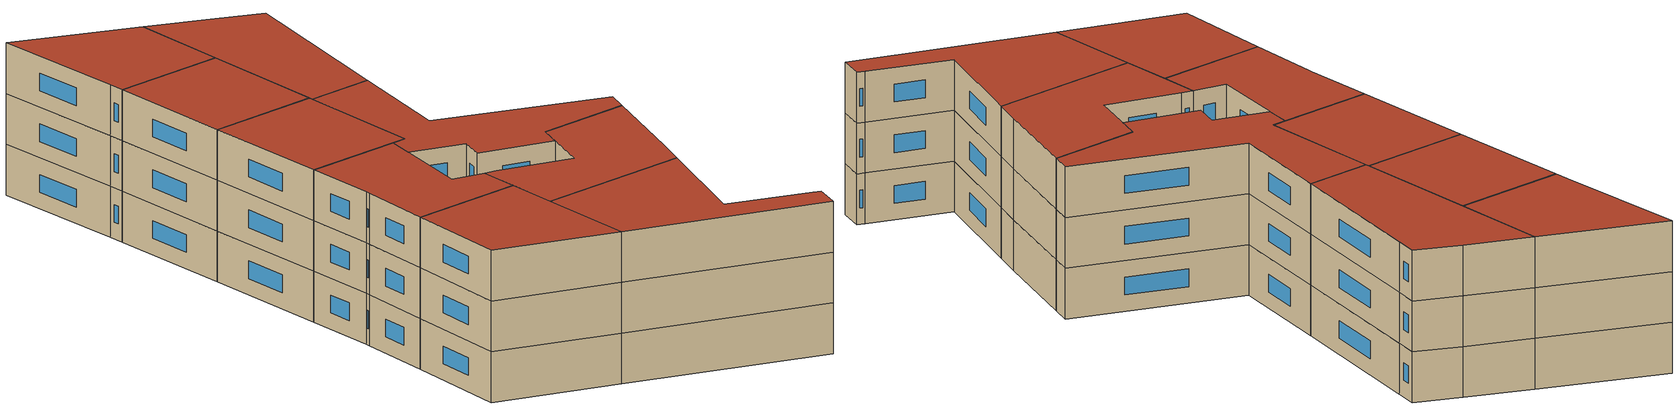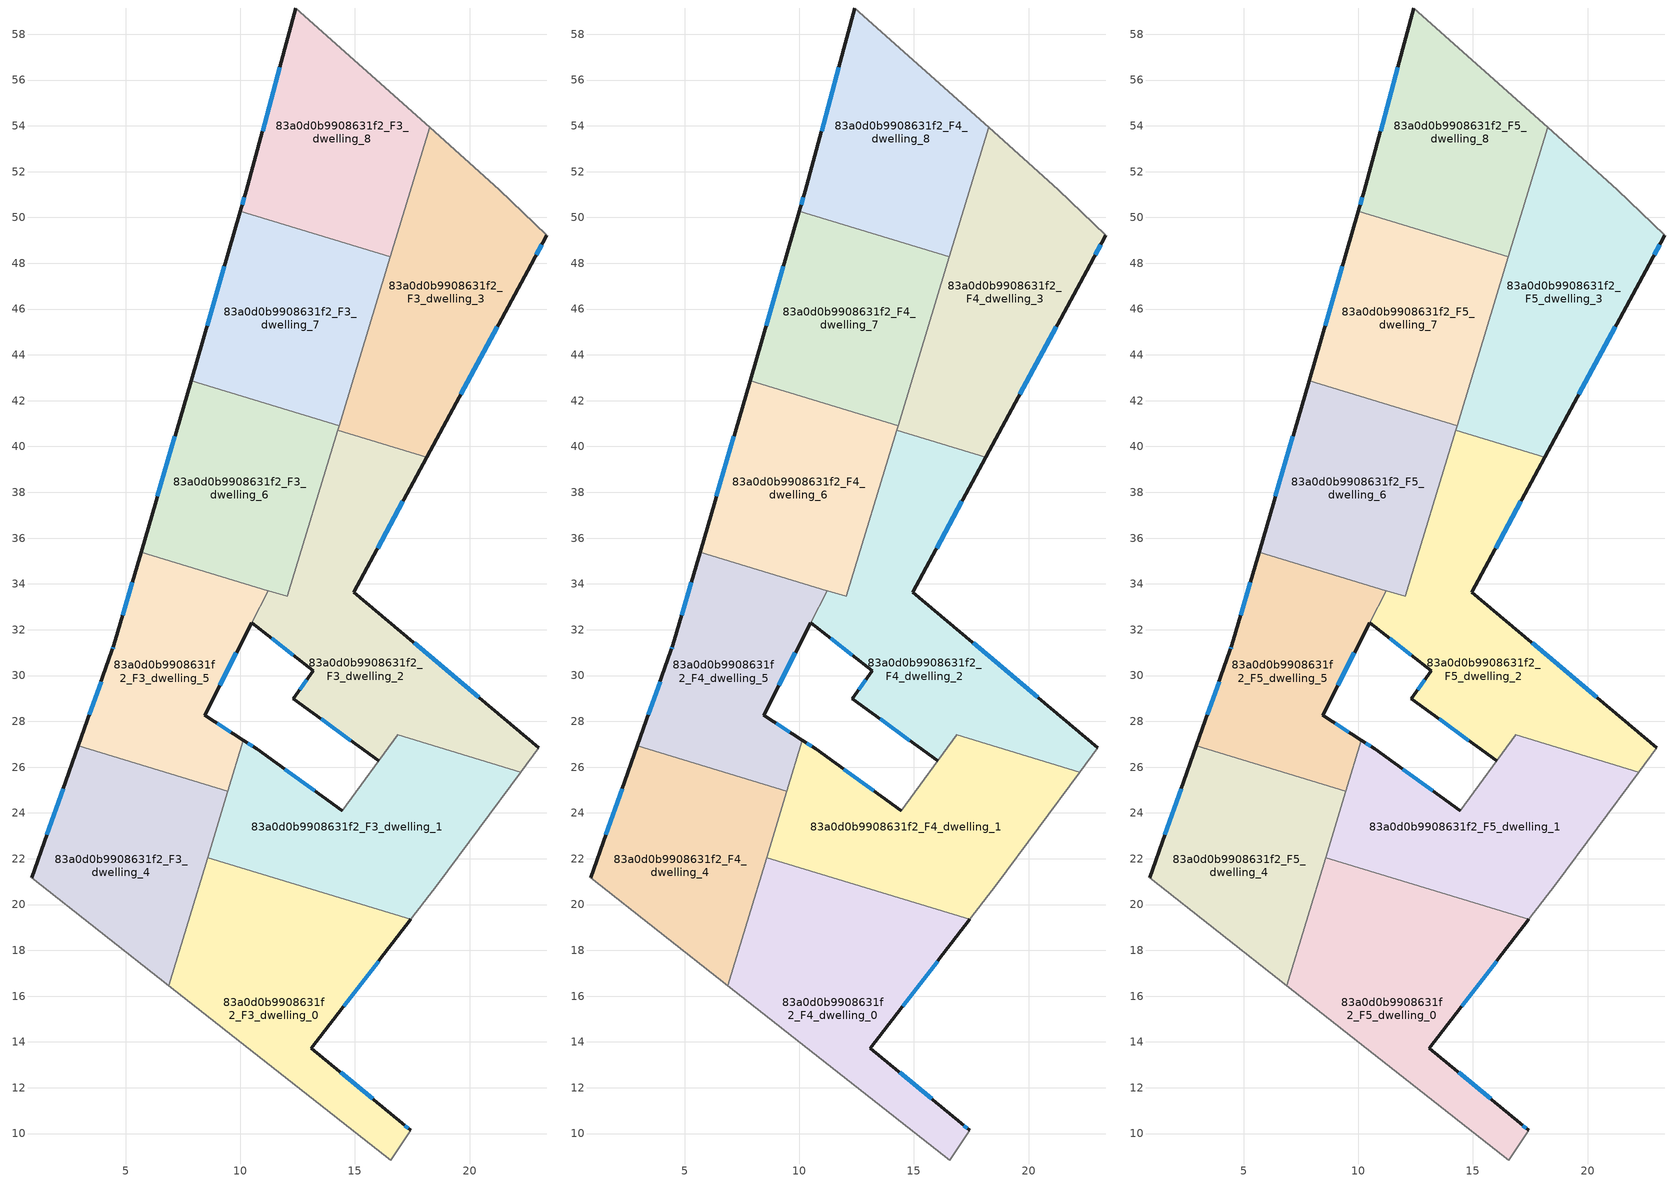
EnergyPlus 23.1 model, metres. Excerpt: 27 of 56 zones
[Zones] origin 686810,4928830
83a0d0b9908631f2_F3_dwelling_0
 floor to 83a0d0b9908631f2_F2_dwelling_0 (EU_floor_Construction): 17.44,19.36 13.1,13.74 17.06,10.46 17.44,10.14 16.55,8.85 6.88,16.46 8.57,22.05 z9
 wall outside (EU_wall_Construction): 17.44,10.14 17.06,10.46 13.1,13.74 17.44,19.36 z9:12
 wall adiabatic (EU_wall_Construction): 6.88,16.46 16.55,8.85 17.44,10.14 z9:12
 wall to 83a0d0b9908631f2_F3_dwelling_1 (EU_wall_Construction): 17.44,19.36 8.57,22.05 z9:12
 wall to 83a0d0b9908631f2_F3_dwelling_4 (EU_wall_Construction): 8.57,22.05 6.88,16.46 z9:12
 window (EU_Window_Construction): 14.51,15.56 16.03,17.53 / 15.77,11.52 14.39,12.67 / 17.32,10.24 17.18,10.35 z9.98:11.02
83a0d0b9908631f2_F3_dwelling_1
 floor to 83a0d0b9908631f2_F2_dwelling_1 (EU_floor_Construction): 22.24,25.78 18.62,20.88 17.44,19.36 8.57,22.05 10.13,27.17 10.72,26.8 14.45,24.09 16.87,27.41 z9
 wall outside (EU_wall_Construction): 14.45,24.09 10.72,26.8 10.13,27.17 z9:12
 wall adiabatic (EU_wall_Construction): 16.86,27.41 14.45,24.09 / 17.44,19.36 18.62,20.88 22.24,25.78 16.87,27.41 z9:12
 wall to 83a0d0b9908631f2_F3_dwelling_5 (EU_wall_Construction): 10.13,27.17 9.45,24.94 z9:12
 wall to 83a0d0b9908631f2_F3_dwelling_4 (EU_wall_Construction): 9.45,24.94 8.58,22.05 z9:12
 window (EU_Window_Construction): 13.24,24.97 11.93,25.91 / 10.53,26.92 10.32,27.05 z9.98:11.02
83a0d0b9908631f2_F3_dwelling_2
 floor to 83a0d0b9908631f2_F2_dwelling_2 (EU_floor_Construction): 18.13,39.53 14.95,33.65 23.03,26.85 22.24,25.78 16.86,27.41 16.04,26.28 12.3,28.99 13.18,30.21 10.49,32.3 11.2,33.71 12.04,33.46 14.24,40.71 z9
 wall outside (EU_wall_Construction): 23.03,26.85 14.95,33.65 18.13,39.53 / 10.49,32.3 13.18,30.21 12.3,28.99 16.04,26.28 z9:12
 wall to 83a0d0b9908631f2_F3_dwelling_3 (EU_wall_Construction): 18.13,39.53 14.24,40.71 z9:12
 wall adiabatic (EU_wall_Construction): 16.04,26.28 16.86,27.41 22.24,25.78 23.03,26.85 z9:12
 wall to 83a0d0b9908631f2_F3_dwelling_6 (EU_wall_Construction): 14.24,40.71 12.04,33.46 11.2,33.71 z9:12
 wall to 83a0d0b9908631f2_F3_dwelling_5 (EU_wall_Construction): 11.2,33.71 10.49,32.3 z9:12
 window (EU_Window_Construction): 15.98,35.56 17.1,37.62 / 20.4,29.06 17.58,31.43 / 13.52,28.1 14.82,27.16 / 12.89,29.81 12.59,29.38 / 11.37,31.62 12.31,30.89 z9.98:11.02
83a0d0b9908631f2_F3_dwelling_3
 floor to 83a0d0b9908631f2_F2_dwelling_3 (EU_floor_Construction): 21.3,51.21 23.37,49.22 22.69,47.97 18.13,39.53 14.24,40.71 18.25,53.93 z9
 wall outside (EU_wall_Construction): 18.13,39.53 22.69,47.97 23.37,49.22 z9:12
 wall adiabatic (EU_wall_Construction): 23.37,49.22 21.3,51.21 18.25,53.93 z9:12
 wall to 83a0d0b9908631f2_F3_dwelling_7 (EU_wall_Construction): 16.54,48.28 14.3,40.92 z9:12
 wall to 83a0d0b9908631f2_F3_dwelling_8 (EU_wall_Construction): 18.25,53.93 16.54,48.28 z9:12
 wall to 83a0d0b9908631f2_F3_dwelling_6 (EU_wall_Construction): 14.3,40.91 14.24,40.71 z9:12
 window (EU_Window_Construction): 22.91,48.37 23.15,48.81 / 19.61,42.27 21.21,45.22 z9.98:11.02
83a0d0b9908631f2_F3_dwelling_4
 floor to 83a0d0b9908631f2_F2_dwelling_4 (EU_floor_Construction): 9.45,24.94 6.88,16.46 0.89,21.17 2.92,26.93 z9
 wall outside (EU_wall_Construction): 2.92,26.93 0.89,21.17 z9:12
 wall adiabatic (EU_wall_Construction): 0.89,21.17 6.88,16.46 z9:12
 wall to 83a0d0b9908631f2_F3_dwelling_5 (EU_wall_Construction): 9.45,24.94 2.92,26.93 z9:12
 window (EU_Window_Construction): 2.26,25.05 1.55,23.04 z9.98:11.02
83a0d0b9908631f2_F3_dwelling_5
 floor to 83a0d0b9908631f2_F2_dwelling_5 (EU_floor_Construction): 11.2,33.71 10.49,32.3 8.44,28.26 10.13,27.17 9.45,24.94 2.92,26.93 4.39,31.09 4.47,31.32 5.66,35.39 z9
 wall outside (EU_wall_Construction): 10.13,27.17 8.44,28.26 10.49,32.3 / 5.66,35.39 4.47,31.32 4.39,31.09 2.92,26.93 z9:12
 wall to 83a0d0b9908631f2_F3_dwelling_6 (EU_wall_Construction): 11.2,33.71 5.66,35.39 z9:12
 window (EU_Window_Construction): 9.11,29.57 9.82,30.99 / 9.58,27.53 8.99,27.91 / 3.91,29.73 3.4,28.28 / 4.44,31.24 4.42,31.16 / 5.27,34.07 4.86,32.64 z9.98:11.02
83a0d0b9908631f2_F3_dwelling_6
 floor to 83a0d0b9908631f2_F2_dwelling_6 (EU_floor_Construction): 14.3,40.92 12.04,33.46 5.66,35.39 7.84,42.88 z9
 wall outside (EU_wall_Construction): 7.84,42.88 5.66,35.39 z9:12
 wall to 83a0d0b9908631f2_F3_dwelling_7 (EU_wall_Construction): 14.3,40.92 7.84,42.88 z9:12
 window (EU_Window_Construction): 7.13,40.44 6.37,37.83 z9.98:11.02
83a0d0b9908631f2_F3_dwelling_7
 floor to 83a0d0b9908631f2_F2_dwelling_7 (EU_floor_Construction): 16.54,48.28 14.3,40.92 7.84,42.88 10,50.27 z9
 wall outside (EU_wall_Construction): 10,50.27 7.84,42.88 z9:12
 wall to 83a0d0b9908631f2_F3_dwelling_8 (EU_wall_Construction): 16.54,48.28 10,50.27 z9:12
 window (EU_Window_Construction): 9.3,47.86 8.54,45.28 z9.98:11.02
83a0d0b9908631f2_F3_dwelling_8
 floor to 83a0d0b9908631f2_F2_dwelling_8 (EU_floor_Construction): 18.25,53.93 16.54,48.28 10,50.27 10.26,51.17 12.42,59.14 z9
 wall outside (EU_wall_Construction): 12.42,59.14 10.26,51.17 10,50.27 z9:12
 wall adiabatic (EU_wall_Construction): 18.25,53.93 12.42,59.14 z9:12
 window (EU_Window_Construction): 10.17,50.87 10.08,50.56 / 11.72,56.55 10.96,53.76 z9.98:11.02
83a0d0b9908631f2_F4_dwelling_0
 floor to 83a0d0b9908631f2_F3_dwelling_0 (EU_floor_Construction): 17.44,19.36 13.1,13.74 17.06,10.46 17.44,10.14 16.55,8.85 6.88,16.46 8.57,22.05 z12
 wall outside (EU_wall_Construction): 17.44,10.14 17.06,10.46 13.1,13.74 17.44,19.36 z12:15
 wall adiabatic (EU_wall_Construction): 6.88,16.46 16.55,8.85 17.44,10.14 z12:15
 wall to 83a0d0b9908631f2_F4_dwelling_1 (EU_wall_Construction): 17.44,19.36 8.57,22.05 z12:15
 wall to 83a0d0b9908631f2_F4_dwelling_4 (EU_wall_Construction): 8.57,22.05 6.88,16.46 z12:15
 window (EU_Window_Construction): 14.51,15.56 16.03,17.53 / 15.77,11.52 14.39,12.67 / 17.32,10.24 17.18,10.35 z12.98:14.02
83a0d0b9908631f2_F4_dwelling_1
 floor to 83a0d0b9908631f2_F3_dwelling_1 (EU_floor_Construction): 22.24,25.78 18.62,20.88 17.44,19.36 8.57,22.05 10.13,27.17 10.72,26.8 14.45,24.09 16.87,27.41 z12
 wall outside (EU_wall_Construction): 14.45,24.09 10.72,26.8 10.13,27.17 z12:15
 wall adiabatic (EU_wall_Construction): 16.86,27.41 14.45,24.09 / 17.44,19.36 18.62,20.88 22.24,25.78 16.87,27.41 z12:15
 wall to 83a0d0b9908631f2_F4_dwelling_5 (EU_wall_Construction): 10.13,27.17 9.45,24.94 z12:15
 wall to 83a0d0b9908631f2_F4_dwelling_4 (EU_wall_Construction): 9.45,24.94 8.58,22.05 z12:15
 window (EU_Window_Construction): 13.24,24.97 11.93,25.91 / 10.53,26.92 10.32,27.05 z12.98:14.02
83a0d0b9908631f2_F4_dwelling_2
 floor to 83a0d0b9908631f2_F3_dwelling_2 (EU_floor_Construction): 18.13,39.53 14.95,33.65 23.03,26.85 22.24,25.78 16.86,27.41 16.04,26.28 12.3,28.99 13.18,30.21 10.49,32.3 11.2,33.71 12.04,33.46 14.24,40.71 z12
 wall outside (EU_wall_Construction): 23.03,26.85 14.95,33.65 18.13,39.53 / 10.49,32.3 13.18,30.21 12.3,28.99 16.04,26.28 z12:15
 wall to 83a0d0b9908631f2_F4_dwelling_3 (EU_wall_Construction): 18.13,39.53 14.24,40.71 z12:15
 wall adiabatic (EU_wall_Construction): 16.04,26.28 16.86,27.41 22.24,25.78 23.03,26.85 z12:15
 wall to 83a0d0b9908631f2_F4_dwelling_6 (EU_wall_Construction): 14.24,40.71 12.04,33.46 11.2,33.71 z12:15
 wall to 83a0d0b9908631f2_F4_dwelling_5 (EU_wall_Construction): 11.2,33.71 10.49,32.3 z12:15
 window (EU_Window_Construction): 15.98,35.56 17.1,37.62 / 20.4,29.06 17.58,31.43 / 13.52,28.1 14.82,27.16 / 12.89,29.81 12.59,29.38 / 11.37,31.62 12.31,30.89 z12.98:14.02
83a0d0b9908631f2_F4_dwelling_3
 floor to 83a0d0b9908631f2_F3_dwelling_3 (EU_floor_Construction): 21.3,51.21 23.37,49.22 22.69,47.97 18.13,39.53 14.24,40.71 18.25,53.93 z12
 wall outside (EU_wall_Construction): 18.13,39.53 22.69,47.97 23.37,49.22 z12:15
 wall adiabatic (EU_wall_Construction): 23.37,49.22 21.3,51.21 18.25,53.93 z12:15
 wall to 83a0d0b9908631f2_F4_dwelling_7 (EU_wall_Construction): 16.54,48.28 14.3,40.92 z12:15
 wall to 83a0d0b9908631f2_F4_dwelling_8 (EU_wall_Construction): 18.25,53.93 16.54,48.28 z12:15
 wall to 83a0d0b9908631f2_F4_dwelling_6 (EU_wall_Construction): 14.3,40.91 14.24,40.71 z12:15
 window (EU_Window_Construction): 22.91,48.37 23.15,48.81 / 19.61,42.27 21.21,45.22 z12.98:14.02
83a0d0b9908631f2_F4_dwelling_4
 floor to 83a0d0b9908631f2_F3_dwelling_4 (EU_floor_Construction): 9.45,24.94 6.88,16.46 0.89,21.17 2.92,26.93 z12
 wall outside (EU_wall_Construction): 2.92,26.93 0.89,21.17 z12:15
 wall adiabatic (EU_wall_Construction): 0.89,21.17 6.88,16.46 z12:15
 wall to 83a0d0b9908631f2_F4_dwelling_5 (EU_wall_Construction): 9.45,24.94 2.92,26.93 z12:15
 window (EU_Window_Construction): 2.26,25.05 1.55,23.04 z12.98:14.02
83a0d0b9908631f2_F4_dwelling_5
 floor to 83a0d0b9908631f2_F3_dwelling_5 (EU_floor_Construction): 11.2,33.71 10.49,32.3 8.44,28.26 10.13,27.17 9.45,24.94 2.92,26.93 4.39,31.09 4.47,31.32 5.66,35.39 z12
 wall outside (EU_wall_Construction): 10.13,27.17 8.44,28.26 10.49,32.3 / 5.66,35.39 4.47,31.32 4.39,31.09 2.92,26.93 z12:15
 wall to 83a0d0b9908631f2_F4_dwelling_6 (EU_wall_Construction): 11.2,33.71 5.66,35.39 z12:15
 window (EU_Window_Construction): 9.11,29.57 9.82,30.99 / 9.58,27.53 8.99,27.91 / 3.91,29.73 3.4,28.28 / 4.44,31.24 4.42,31.16 / 5.27,34.07 4.86,32.64 z12.98:14.02
83a0d0b9908631f2_F4_dwelling_6
 floor to 83a0d0b9908631f2_F3_dwelling_6 (EU_floor_Construction): 14.3,40.92 12.04,33.46 5.66,35.39 7.84,42.88 z12
 wall outside (EU_wall_Construction): 7.84,42.88 5.66,35.39 z12:15
 wall to 83a0d0b9908631f2_F4_dwelling_7 (EU_wall_Construction): 14.3,40.92 7.84,42.88 z12:15
 window (EU_Window_Construction): 7.13,40.44 6.37,37.83 z12.98:14.02
83a0d0b9908631f2_F4_dwelling_7
 floor to 83a0d0b9908631f2_F3_dwelling_7 (EU_floor_Construction): 16.54,48.28 14.3,40.92 7.84,42.88 10,50.27 z12
 wall outside (EU_wall_Construction): 10,50.27 7.84,42.88 z12:15
 wall to 83a0d0b9908631f2_F4_dwelling_8 (EU_wall_Construction): 16.54,48.28 10,50.27 z12:15
 window (EU_Window_Construction): 9.3,47.86 8.54,45.28 z12.98:14.02
83a0d0b9908631f2_F4_dwelling_8
 floor to 83a0d0b9908631f2_F3_dwelling_8 (EU_floor_Construction): 18.25,53.93 16.54,48.28 10,50.27 10.26,51.17 12.42,59.14 z12
 wall outside (EU_wall_Construction): 12.42,59.14 10.26,51.17 10,50.27 z12:15
 wall adiabatic (EU_wall_Construction): 18.25,53.93 12.42,59.14 z12:15
 window (EU_Window_Construction): 10.17,50.87 10.08,50.56 / 11.72,56.55 10.96,53.76 z12.98:14.02
83a0d0b9908631f2_F5_dwelling_0
 floor to 83a0d0b9908631f2_F4_dwelling_0 (EU_floor_Construction): 17.44,19.36 13.1,13.74 17.06,10.46 17.44,10.14 16.55,8.85 6.88,16.46 8.57,22.05 z15
 wall outside (EU_wall_Construction): 17.44,10.14 17.06,10.46 13.1,13.74 17.44,19.36 z15:18
 wall adiabatic (EU_wall_Construction): 6.88,16.46 16.55,8.85 17.44,10.14 z15:18
 wall to 83a0d0b9908631f2_F5_dwelling_1 (EU_wall_Construction): 17.44,19.36 8.57,22.05 z15:18
 wall to 83a0d0b9908631f2_F5_dwelling_4 (EU_wall_Construction): 8.57,22.05 6.88,16.46 z15:18
 window (EU_Window_Construction): 14.51,15.56 16.03,17.53 / 15.77,11.52 14.39,12.67 / 17.32,10.24 17.18,10.35 z15.98:17.02
 roof outside (EU_roof_Construction): 16.55,8.85 17.44,10.14 17.06,10.46 13.1,13.74 17.44,19.36 8.57,22.05 6.88,16.46 z18
83a0d0b9908631f2_F5_dwelling_1
 floor to 83a0d0b9908631f2_F4_dwelling_1 (EU_floor_Construction): 22.24,25.78 18.62,20.88 17.44,19.36 8.57,22.05 10.13,27.17 10.72,26.8 14.45,24.09 16.87,27.41 z15
 wall outside (EU_wall_Construction): 14.45,24.09 10.72,26.8 10.13,27.17 z15:18
 wall adiabatic (EU_wall_Construction): 16.86,27.41 14.45,24.09 / 17.44,19.36 18.62,20.88 22.24,25.78 16.87,27.41 z15:18
 wall to 83a0d0b9908631f2_F5_dwelling_5 (EU_wall_Construction): 10.13,27.17 9.45,24.94 z15:18
 wall to 83a0d0b9908631f2_F5_dwelling_4 (EU_wall_Construction): 9.45,24.94 8.58,22.05 z15:18
 window (EU_Window_Construction): 13.24,24.97 11.93,25.91 / 10.53,26.92 10.32,27.05 z15.98:17.02
 roof outside (EU_roof_Construction): 18.62,20.88 22.24,25.78 16.87,27.41 14.45,24.09 10.72,26.8 10.13,27.17 8.57,22.05 17.44,19.36 z18
83a0d0b9908631f2_F5_dwelling_2
 floor to 83a0d0b9908631f2_F4_dwelling_2 (EU_floor_Construction): 18.13,39.53 14.95,33.65 23.03,26.85 22.24,25.78 16.86,27.41 16.04,26.28 12.3,28.99 13.18,30.21 10.49,32.3 11.2,33.71 12.04,33.46 14.24,40.71 z15
 wall outside (EU_wall_Construction): 23.03,26.85 14.95,33.65 18.13,39.53 / 10.49,32.3 13.18,30.21 12.3,28.99 16.04,26.28 z15:18
 wall to 83a0d0b9908631f2_F5_dwelling_3 (EU_wall_Construction): 18.13,39.53 14.24,40.71 z15:18
 wall adiabatic (EU_wall_Construction): 16.04,26.28 16.86,27.41 22.24,25.78 23.03,26.85 z15:18
 wall to 83a0d0b9908631f2_F5_dwelling_6 (EU_wall_Construction): 14.24,40.71 12.04,33.46 11.2,33.71 z15:18
 wall to 83a0d0b9908631f2_F5_dwelling_5 (EU_wall_Construction): 11.2,33.71 10.49,32.3 z15:18
 window (EU_Window_Construction): 15.98,35.56 17.1,37.62 / 20.4,29.06 17.58,31.43 / 13.52,28.1 14.82,27.16 / 12.89,29.81 12.59,29.38 / 11.37,31.62 12.31,30.89 z15.98:17.02
 roof outside (EU_roof_Construction): 22.24,25.78 23.03,26.85 14.95,33.65 18.13,39.53 14.24,40.71 12.04,33.46 11.2,33.71 10.49,32.3 13.18,30.21 12.3,28.99 16.04,26.28 16.86,27.41 z18
83a0d0b9908631f2_F5_dwelling_3
 floor to 83a0d0b9908631f2_F4_dwelling_3 (EU_floor_Construction): 21.3,51.21 23.37,49.22 22.69,47.97 18.13,39.53 14.24,40.71 18.25,53.93 z15
 wall outside (EU_wall_Construction): 18.13,39.53 22.69,47.97 23.37,49.22 z15:18
 wall adiabatic (EU_wall_Construction): 23.37,49.22 21.3,51.21 18.25,53.93 z15:18
 wall to 83a0d0b9908631f2_F5_dwelling_7 (EU_wall_Construction): 16.54,48.28 14.3,40.92 z15:18
 wall to 83a0d0b9908631f2_F5_dwelling_8 (EU_wall_Construction): 18.25,53.93 16.54,48.28 z15:18
 wall to 83a0d0b9908631f2_F5_dwelling_6 (EU_wall_Construction): 14.3,40.91 14.24,40.71 z15:18
 window (EU_Window_Construction): 22.91,48.37 23.15,48.81 / 19.61,42.27 21.21,45.22 z15.98:17.02
 roof outside (EU_roof_Construction): 18.13,39.53 22.69,47.97 23.37,49.22 21.3,51.21 18.25,53.93 14.24,40.71 z18
83a0d0b9908631f2_F5_dwelling_4
 floor to 83a0d0b9908631f2_F4_dwelling_4 (EU_floor_Construction): 9.45,24.94 6.88,16.46 0.89,21.17 2.92,26.93 z15
 wall outside (EU_wall_Construction): 2.92,26.93 0.89,21.17 z15:18
 wall adiabatic (EU_wall_Construction): 0.89,21.17 6.88,16.46 z15:18
 wall to 83a0d0b9908631f2_F5_dwelling_5 (EU_wall_Construction): 9.45,24.94 2.92,26.93 z15:18
 window (EU_Window_Construction): 2.26,25.05 1.55,23.04 z15.98:17.02
 roof outside (EU_roof_Construction): 6.88,16.46 9.45,24.94 2.92,26.93 0.89,21.17 z18
83a0d0b9908631f2_F5_dwelling_5
 floor to 83a0d0b9908631f2_F4_dwelling_5 (EU_floor_Construction): 11.2,33.71 10.49,32.3 8.44,28.26 10.13,27.17 9.45,24.94 2.92,26.93 4.39,31.09 4.47,31.32 5.66,35.39 z15
 wall outside (EU_wall_Construction): 10.13,27.17 8.44,28.26 10.49,32.3 / 5.66,35.39 4.47,31.32 4.39,31.09 2.92,26.93 z15:18
 wall to 83a0d0b9908631f2_F5_dwelling_6 (EU_wall_Construction): 11.2,33.71 5.66,35.39 z15:18
 window (EU_Window_Construction): 9.11,29.57 9.82,30.99 / 9.58,27.53 8.99,27.91 / 3.91,29.73 3.4,28.28 / 4.44,31.24 4.42,31.16 / 5.27,34.07 4.86,32.64 z15.98:17.02
 roof outside (EU_roof_Construction): 9.45,24.94 10.13,27.17 8.44,28.26 10.49,32.3 11.2,33.71 5.66,35.39 4.47,31.32 4.39,31.09 2.92,26.93 z18
83a0d0b9908631f2_F5_dwelling_6
 floor to 83a0d0b9908631f2_F4_dwelling_6 (EU_floor_Construction): 14.3,40.92 12.04,33.46 5.66,35.39 7.84,42.88 z15
 wall outside (EU_wall_Construction): 7.84,42.88 5.66,35.39 z15:18
 wall to 83a0d0b9908631f2_F5_dwelling_7 (EU_wall_Construction): 14.3,40.92 7.84,42.88 z15:18
 window (EU_Window_Construction): 7.13,40.44 6.37,37.83 z15.98:17.02
 roof outside (EU_roof_Construction): 12.04,33.46 14.3,40.92 7.84,42.88 5.66,35.39 z18
83a0d0b9908631f2_F5_dwelling_7
 floor to 83a0d0b9908631f2_F4_dwelling_7 (EU_floor_Construction): 16.54,48.28 14.3,40.92 7.84,42.88 10,50.27 z15
 wall outside (EU_wall_Construction): 10,50.27 7.84,42.88 z15:18
 wall to 83a0d0b9908631f2_F5_dwelling_8 (EU_wall_Construction): 16.54,48.28 10,50.27 z15:18
 window (EU_Window_Construction): 9.3,47.86 8.54,45.28 z15.98:17.02
 roof outside (EU_roof_Construction): 14.3,40.92 16.54,48.28 10,50.27 7.84,42.88 z18
83a0d0b9908631f2_F5_dwelling_8
 floor to 83a0d0b9908631f2_F4_dwelling_8 (EU_floor_Construction): 18.25,53.93 16.54,48.28 10,50.27 10.26,51.17 12.42,59.14 z15
 wall outside (EU_wall_Construction): 12.42,59.14 10.26,51.17 10,50.27 z15:18
 wall adiabatic (EU_wall_Construction): 18.25,53.93 12.42,59.14 z15:18
 window (EU_Window_Construction): 10.17,50.87 10.08,50.56 / 11.72,56.55 10.96,53.76 z15.98:17.02
 roof outside (EU_roof_Construction): 16.54,48.28 18.25,53.93 12.42,59.14 10.26,51.17 10,50.27 z18
[Building]
EU S2 Campaign: North Axis=0; Terrain=City; Solar Distribution=FullExterior
[Site:Location]
Bologna: Latitude=44.5; Longitude=11.25; Time Zone=1; Elevation=37
[SizingPeriod:WeatherFileDays]
AnnualSizingPeriod: Begin Month=1; Begin Day of Month=1; End Month=12; End Day of Month=31; Day of Week for Start Day=Monday; Use Weather File Daylight Saving Period=No; Use Weather File Rain and Snow Indicators=No
[MATERIAL]
EU_InternalMass_Material: Roughness=MediumRough; Thickness=0.1; Conductivity=1; Density=1800; Specific Heat=900; Thermal Absorptance=0.9; Solar Absorptance=0.7; Visible Absorptance=0.7
[MATERIAL:NOMASS] Roughness=MediumRough; Thermal Absorptance=0.9; Solar Absorptance=0.7; Visible Absorptance=0.7
Name | Thermal Resistance
EU_wall_NoMass | 0.905828
EU_roof_NoMass | 0.37593
EU_floor_NoMass | 0.67114
[WINDOWMATERIAL:SIMPLEGLAZINGSYSTEM]
EU_Window_SimpleGlazing: UFactor=4.52486; Solar Heat Gain Coefficient=0.85; Visible Transmittance=0.85
[CONSTRUCTION]
EU_wall_Construction: EU_wall_NoMass
EU_roof_Construction: EU_roof_NoMass
EU_floor_Construction: EU_floor_NoMass
EU_Window_Construction: EU_Window_SimpleGlazing
EU_InternalMass_Construction: EU_InternalMass_Material
[ZONE] Type=1; Multiplier=1; Ceiling Height=autocalculate; Floor Area=autocalculate; Part of Total Floor Area=Yes
Name | Volume
83a0d0b9908631f2_F3_dwelling_0; 83a0d0b9908631f2_F4_dwelling_0; 83a0d0b9908631f2_F5_dwelling_0 | 196.176
83a0d0b9908631f2_F3_dwelling_1; 83a0d0b9908631f2_F4_dwelling_1; 83a0d0b9908631f2_F5_dwelling_1 | 187.546
83a0d0b9908631f2_F3_dwelling_2; 83a0d0b9908631f2_F4_dwelling_2; 83a0d0b9908631f2_F5_dwelling_2 | 210.181
83a0d0b9908631f2_F3_dwelling_3; 83a0d0b9908631f2_F4_dwelling_3; 83a0d0b9908631f2_F5_dwelling_3 | 196.166
83a0d0b9908631f2_F3_dwelling_4; 83a0d0b9908631f2_F4_dwelling_4; 83a0d0b9908631f2_F5_dwelling_4 | 156.938
83a0d0b9908631f2_F3_dwelling_5; 83a0d0b9908631f2_F4_dwelling_5; 83a0d0b9908631f2_F5_dwelling_5 | 151.485
83a0d0b9908631f2_F3_dwelling_6; 83a0d0b9908631f2_F4_dwelling_6; 83a0d0b9908631f2_F5_dwelling_6 | 156.951
83a0d0b9908631f2_F3_dwelling_7; 83a0d0b9908631f2_F4_dwelling_7; 83a0d0b9908631f2_F5_dwelling_7 | 156.939
83a0d0b9908631f2_F3_dwelling_8; 83a0d0b9908631f2_F4_dwelling_8; 83a0d0b9908631f2_F5_dwelling_8 | 156.92
[INTERNALMASS] Construction=EU_InternalMass_Construction
Name | Zone or ZoneList | Surface Area
83a0d0b9908631f2_F3_dwelling_0_EU_InternalMass | 83a0d0b9908631f2_F3_dwelling_0 | 65.3918
83a0d0b9908631f2_F3_dwelling_1_EU_InternalMass | 83a0d0b9908631f2_F3_dwelling_1 | 62.5246
83a0d0b9908631f2_F3_dwelling_2_EU_InternalMass | 83a0d0b9908631f2_F3_dwelling_2 | 70.0597
83a0d0b9908631f2_F3_dwelling_3_EU_InternalMass | 83a0d0b9908631f2_F3_dwelling_3 | 65.3892
83a0d0b9908631f2_F3_dwelling_4_EU_InternalMass | 83a0d0b9908631f2_F3_dwelling_4 | 52.313
83a0d0b9908631f2_F3_dwelling_5_EU_InternalMass | 83a0d0b9908631f2_F3_dwelling_5 | 50.4982
83a0d0b9908631f2_F3_dwelling_6_EU_InternalMass | 83a0d0b9908631f2_F3_dwelling_6 | 52.3166
83a0d0b9908631f2_F3_dwelling_7_EU_InternalMass | 83a0d0b9908631f2_F3_dwelling_7 | 52.3132
83a0d0b9908631f2_F3_dwelling_8_EU_InternalMass | 83a0d0b9908631f2_F3_dwelling_8 | 52.3067
83a0d0b9908631f2_F4_dwelling_0_EU_InternalMass | 83a0d0b9908631f2_F4_dwelling_0 | 65.3918
83a0d0b9908631f2_F4_dwelling_1_EU_InternalMass | 83a0d0b9908631f2_F4_dwelling_1 | 62.5246
83a0d0b9908631f2_F4_dwelling_2_EU_InternalMass | 83a0d0b9908631f2_F4_dwelling_2 | 70.0597
83a0d0b9908631f2_F4_dwelling_3_EU_InternalMass | 83a0d0b9908631f2_F4_dwelling_3 | 65.3892
83a0d0b9908631f2_F4_dwelling_4_EU_InternalMass | 83a0d0b9908631f2_F4_dwelling_4 | 52.313
83a0d0b9908631f2_F4_dwelling_5_EU_InternalMass | 83a0d0b9908631f2_F4_dwelling_5 | 50.4982
83a0d0b9908631f2_F4_dwelling_6_EU_InternalMass | 83a0d0b9908631f2_F4_dwelling_6 | 52.3166
83a0d0b9908631f2_F4_dwelling_7_EU_InternalMass | 83a0d0b9908631f2_F4_dwelling_7 | 52.3132
83a0d0b9908631f2_F4_dwelling_8_EU_InternalMass | 83a0d0b9908631f2_F4_dwelling_8 | 52.3067
83a0d0b9908631f2_F5_dwelling_0_EU_InternalMass | 83a0d0b9908631f2_F5_dwelling_0 | 65.3918
83a0d0b9908631f2_F5_dwelling_1_EU_InternalMass | 83a0d0b9908631f2_F5_dwelling_1 | 62.5246
83a0d0b9908631f2_F5_dwelling_2_EU_InternalMass | 83a0d0b9908631f2_F5_dwelling_2 | 70.0597
83a0d0b9908631f2_F5_dwelling_3_EU_InternalMass | 83a0d0b9908631f2_F5_dwelling_3 | 65.3892
83a0d0b9908631f2_F5_dwelling_4_EU_InternalMass | 83a0d0b9908631f2_F5_dwelling_4 | 52.313
83a0d0b9908631f2_F5_dwelling_5_EU_InternalMass | 83a0d0b9908631f2_F5_dwelling_5 | 50.4982
83a0d0b9908631f2_F5_dwelling_6_EU_InternalMass | 83a0d0b9908631f2_F5_dwelling_6 | 52.3166
83a0d0b9908631f2_F5_dwelling_7_EU_InternalMass | 83a0d0b9908631f2_F5_dwelling_7 | 52.3132
83a0d0b9908631f2_F5_dwelling_8_EU_InternalMass | 83a0d0b9908631f2_F5_dwelling_8 | 52.3067
[OTHEREQUIPMENT] Fuel Type=Electricity; Design Level Calculation Method=Watts/Area; Power per Zone Floor Area=1; Fraction Latent=0; Fraction Radiant=0; Fraction Lost=0; Carbon Dioxide Generation Rate=0; EndUse Subcategory=EU_Step8_InternalGains
Name | Zone or ZoneList or Space or SpaceList | Schedule
EU_Step8_InternalGain_83a0d0b9908631f2_F3_dwelling_0_f000 | 83a0d0b9908631f2_F3_dwelling_0 | EU_Step8_GainSchedule_83a0d0b9908631f2_F3_dwelling_0_f000
EU_Step8_InternalGain_83a0d0b9908631f2_F3_dwelling_1_f000 | 83a0d0b9908631f2_F3_dwelling_1 | EU_Step8_GainSchedule_83a0d0b9908631f2_F3_dwelling_1_f000
EU_Step8_InternalGain_83a0d0b9908631f2_F3_dwelling_2_f000 | 83a0d0b9908631f2_F3_dwelling_2 | EU_Step8_GainSchedule_83a0d0b9908631f2_F3_dwelling_2_f000
EU_Step8_InternalGain_83a0d0b9908631f2_F3_dwelling_3_f000 | 83a0d0b9908631f2_F3_dwelling_3 | EU_Step8_GainSchedule_83a0d0b9908631f2_F3_dwelling_3_f000
EU_Step8_InternalGain_83a0d0b9908631f2_F3_dwelling_4_f000 | 83a0d0b9908631f2_F3_dwelling_4 | EU_Step8_GainSchedule_83a0d0b9908631f2_F3_dwelling_4_f000
EU_Step8_InternalGain_83a0d0b9908631f2_F3_dwelling_5_f000 | 83a0d0b9908631f2_F3_dwelling_5 | EU_Step8_GainSchedule_83a0d0b9908631f2_F3_dwelling_5_f000
EU_Step8_InternalGain_83a0d0b9908631f2_F3_dwelling_6_f000 | 83a0d0b9908631f2_F3_dwelling_6 | EU_Step8_GainSchedule_83a0d0b9908631f2_F3_dwelling_6_f000
EU_Step8_InternalGain_83a0d0b9908631f2_F3_dwelling_7_f000 | 83a0d0b9908631f2_F3_dwelling_7 | EU_Step8_GainSchedule_83a0d0b9908631f2_F3_dwelling_7_f000
EU_Step8_InternalGain_83a0d0b9908631f2_F3_dwelling_8_f000 | 83a0d0b9908631f2_F3_dwelling_8 | EU_Step8_GainSchedule_83a0d0b9908631f2_F3_dwelling_8_f000
EU_Step8_InternalGain_83a0d0b9908631f2_F4_dwelling_0_f000 | 83a0d0b9908631f2_F4_dwelling_0 | EU_Step8_GainSchedule_83a0d0b9908631f2_F4_dwelling_0_f000
EU_Step8_InternalGain_83a0d0b9908631f2_F4_dwelling_1_f000 | 83a0d0b9908631f2_F4_dwelling_1 | EU_Step8_GainSchedule_83a0d0b9908631f2_F4_dwelling_1_f000
EU_Step8_InternalGain_83a0d0b9908631f2_F4_dwelling_2_f000 | 83a0d0b9908631f2_F4_dwelling_2 | EU_Step8_GainSchedule_83a0d0b9908631f2_F4_dwelling_2_f000
EU_Step8_InternalGain_83a0d0b9908631f2_F4_dwelling_3_f000 | 83a0d0b9908631f2_F4_dwelling_3 | EU_Step8_GainSchedule_83a0d0b9908631f2_F4_dwelling_3_f000
EU_Step8_InternalGain_83a0d0b9908631f2_F4_dwelling_4_f000 | 83a0d0b9908631f2_F4_dwelling_4 | EU_Step8_GainSchedule_83a0d0b9908631f2_F4_dwelling_4_f000
EU_Step8_InternalGain_83a0d0b9908631f2_F4_dwelling_5_f000 | 83a0d0b9908631f2_F4_dwelling_5 | EU_Step8_GainSchedule_83a0d0b9908631f2_F4_dwelling_5_f000
EU_Step8_InternalGain_83a0d0b9908631f2_F4_dwelling_6_f000 | 83a0d0b9908631f2_F4_dwelling_6 | EU_Step8_GainSchedule_83a0d0b9908631f2_F4_dwelling_6_f000
EU_Step8_InternalGain_83a0d0b9908631f2_F4_dwelling_7_f000 | 83a0d0b9908631f2_F4_dwelling_7 | EU_Step8_GainSchedule_83a0d0b9908631f2_F4_dwelling_7_f000
EU_Step8_InternalGain_83a0d0b9908631f2_F4_dwelling_8_f000 | 83a0d0b9908631f2_F4_dwelling_8 | EU_Step8_GainSchedule_83a0d0b9908631f2_F4_dwelling_8_f000
EU_Step8_InternalGain_83a0d0b9908631f2_F5_dwelling_0_f000 | 83a0d0b9908631f2_F5_dwelling_0 | EU_Step8_GainSchedule_83a0d0b9908631f2_F5_dwelling_0_f000
EU_Step8_InternalGain_83a0d0b9908631f2_F5_dwelling_1_f000 | 83a0d0b9908631f2_F5_dwelling_1 | EU_Step8_GainSchedule_83a0d0b9908631f2_F5_dwelling_1_f000
EU_Step8_InternalGain_83a0d0b9908631f2_F5_dwelling_2_f000 | 83a0d0b9908631f2_F5_dwelling_2 | EU_Step8_GainSchedule_83a0d0b9908631f2_F5_dwelling_2_f000
EU_Step8_InternalGain_83a0d0b9908631f2_F5_dwelling_3_f000 | 83a0d0b9908631f2_F5_dwelling_3 | EU_Step8_GainSchedule_83a0d0b9908631f2_F5_dwelling_3_f000
EU_Step8_InternalGain_83a0d0b9908631f2_F5_dwelling_4_f000 | 83a0d0b9908631f2_F5_dwelling_4 | EU_Step8_GainSchedule_83a0d0b9908631f2_F5_dwelling_4_f000
EU_Step8_InternalGain_83a0d0b9908631f2_F5_dwelling_5_f000 | 83a0d0b9908631f2_F5_dwelling_5 | EU_Step8_GainSchedule_83a0d0b9908631f2_F5_dwelling_5_f000
EU_Step8_InternalGain_83a0d0b9908631f2_F5_dwelling_6_f000 | 83a0d0b9908631f2_F5_dwelling_6 | EU_Step8_GainSchedule_83a0d0b9908631f2_F5_dwelling_6_f000
EU_Step8_InternalGain_83a0d0b9908631f2_F5_dwelling_7_f000 | 83a0d0b9908631f2_F5_dwelling_7 | EU_Step8_GainSchedule_83a0d0b9908631f2_F5_dwelling_7_f000
EU_Step8_InternalGain_83a0d0b9908631f2_F5_dwelling_8_f000 | 83a0d0b9908631f2_F5_dwelling_8 | EU_Step8_GainSchedule_83a0d0b9908631f2_F5_dwelling_8_f000
[ZONEVENTILATION:DESIGNFLOWRATE] Schedule=EU_AlwaysOn; Design Flow Rate Calculation Method=AirChanges/Hour; Air Changes per Hour=0.73129; Ventilation Type=Natural; Fan Pressure Rise=0; Fan Total Efficiency=1; Constant Term Coefficient=1; Temperature Term Coefficient=0; Velocity Term Coefficient=0; Velocity Squared Term Coefficient=0; Minimum Indoor Temperature=-100; Maximum Indoor Temperature=100; Delta Temperature=-100; Minimum Outdoor Temperature=-100; Maximum Outdoor Temperature=100; Maximum Wind Speed=40
Name | Zone or ZoneList or Space or SpaceList
EU_ConstantAir_83a0d0b9908631f2_F3_dwelling_0 | 83a0d0b9908631f2_F3_dwelling_0
EU_ConstantAir_83a0d0b9908631f2_F3_dwelling_1 | 83a0d0b9908631f2_F3_dwelling_1
EU_ConstantAir_83a0d0b9908631f2_F3_dwelling_2 | 83a0d0b9908631f2_F3_dwelling_2
EU_ConstantAir_83a0d0b9908631f2_F3_dwelling_3 | 83a0d0b9908631f2_F3_dwelling_3
EU_ConstantAir_83a0d0b9908631f2_F3_dwelling_4 | 83a0d0b9908631f2_F3_dwelling_4
EU_ConstantAir_83a0d0b9908631f2_F3_dwelling_5 | 83a0d0b9908631f2_F3_dwelling_5
EU_ConstantAir_83a0d0b9908631f2_F3_dwelling_6 | 83a0d0b9908631f2_F3_dwelling_6
EU_ConstantAir_83a0d0b9908631f2_F3_dwelling_7 | 83a0d0b9908631f2_F3_dwelling_7
EU_ConstantAir_83a0d0b9908631f2_F3_dwelling_8 | 83a0d0b9908631f2_F3_dwelling_8
EU_ConstantAir_83a0d0b9908631f2_F4_dwelling_0 | 83a0d0b9908631f2_F4_dwelling_0
EU_ConstantAir_83a0d0b9908631f2_F4_dwelling_1 | 83a0d0b9908631f2_F4_dwelling_1
EU_ConstantAir_83a0d0b9908631f2_F4_dwelling_2 | 83a0d0b9908631f2_F4_dwelling_2
EU_ConstantAir_83a0d0b9908631f2_F4_dwelling_3 | 83a0d0b9908631f2_F4_dwelling_3
EU_ConstantAir_83a0d0b9908631f2_F4_dwelling_4 | 83a0d0b9908631f2_F4_dwelling_4
EU_ConstantAir_83a0d0b9908631f2_F4_dwelling_5 | 83a0d0b9908631f2_F4_dwelling_5
EU_ConstantAir_83a0d0b9908631f2_F4_dwelling_6 | 83a0d0b9908631f2_F4_dwelling_6
EU_ConstantAir_83a0d0b9908631f2_F4_dwelling_7 | 83a0d0b9908631f2_F4_dwelling_7
EU_ConstantAir_83a0d0b9908631f2_F4_dwelling_8 | 83a0d0b9908631f2_F4_dwelling_8
EU_ConstantAir_83a0d0b9908631f2_F5_dwelling_0 | 83a0d0b9908631f2_F5_dwelling_0
EU_ConstantAir_83a0d0b9908631f2_F5_dwelling_1 | 83a0d0b9908631f2_F5_dwelling_1
EU_ConstantAir_83a0d0b9908631f2_F5_dwelling_2 | 83a0d0b9908631f2_F5_dwelling_2
EU_ConstantAir_83a0d0b9908631f2_F5_dwelling_3 | 83a0d0b9908631f2_F5_dwelling_3
EU_ConstantAir_83a0d0b9908631f2_F5_dwelling_4 | 83a0d0b9908631f2_F5_dwelling_4
EU_ConstantAir_83a0d0b9908631f2_F5_dwelling_5 | 83a0d0b9908631f2_F5_dwelling_5
EU_ConstantAir_83a0d0b9908631f2_F5_dwelling_6 | 83a0d0b9908631f2_F5_dwelling_6
EU_ConstantAir_83a0d0b9908631f2_F5_dwelling_7 | 83a0d0b9908631f2_F5_dwelling_7
EU_ConstantAir_83a0d0b9908631f2_F5_dwelling_8 | 83a0d0b9908631f2_F5_dwelling_8
[HVACTEMPLATE:THERMOSTAT] Constant Heating Setpoint=20; Constant Cooling Setpoint=50
EU_HeatOnly_83a0d0b9908631f2_F0_dwelling_0; EU_HeatOnly_83a0d0b9908631f2_F0_dwelling_1; EU_HeatOnly_83a0d0b9908631f2_F0_dwelling_2; EU_HeatOnly_83a0d0b9908631f2_F0_dwelling_3; EU_HeatOnly_83a0d0b9908631f2_F0_dwelling_4; EU_HeatOnly_83a0d0b9908631f2_F0_dwelling_5; EU_HeatOnly_83a0d0b9908631f2_F0_dwelling_6; EU_HeatOnly_83a0d0b9908631f2_F0_dwelling_7; EU_HeatOnly_83a0d0b9908631f2_F0_dwelling_8; EU_HeatOnly_83a0d0b9908631f2_F0_dwelling_9; EU_HeatOnly_83a0d0b9908631f2_F1_dwelling_0; EU_HeatOnly_83a0d0b9908631f2_F1_dwelling_1; EU_HeatOnly_83a0d0b9908631f2_F1_dwelling_2; EU_HeatOnly_83a0d0b9908631f2_F1_dwelling_3; EU_HeatOnly_83a0d0b9908631f2_F1_dwelling_4; EU_HeatOnly_83a0d0b9908631f2_F1_dwelling_5; EU_HeatOnly_83a0d0b9908631f2_F1_dwelling_6; EU_HeatOnly_83a0d0b9908631f2_F1_dwelling_7; EU_HeatOnly_83a0d0b9908631f2_F1_dwelling_8; EU_HeatOnly_83a0d0b9908631f2_F1_dwelling_9; EU_HeatOnly_83a0d0b9908631f2_F2_dwelling_0; EU_HeatOnly_83a0d0b9908631f2_F2_dwelling_1; EU_HeatOnly_83a0d0b9908631f2_F2_dwelling_2; EU_HeatOnly_83a0d0b9908631f2_F2_dwelling_3; EU_HeatOnly_83a0d0b9908631f2_F2_dwelling_4; EU_HeatOnly_83a0d0b9908631f2_F2_dwelling_5; EU_HeatOnly_83a0d0b9908631f2_F2_dwelling_6; EU_HeatOnly_83a0d0b9908631f2_F2_dwelling_7; EU_HeatOnly_83a0d0b9908631f2_F2_dwelling_8; EU_HeatOnly_83a0d0b9908631f2_F3_dwelling_0; EU_HeatOnly_83a0d0b9908631f2_F3_dwelling_1; EU_HeatOnly_83a0d0b9908631f2_F3_dwelling_2; EU_HeatOnly_83a0d0b9908631f2_F3_dwelling_3; EU_HeatOnly_83a0d0b9908631f2_F3_dwelling_4; EU_HeatOnly_83a0d0b9908631f2_F3_dwelling_5; EU_HeatOnly_83a0d0b9908631f2_F3_dwelling_6; EU_HeatOnly_83a0d0b9908631f2_F3_dwelling_7; EU_HeatOnly_83a0d0b9908631f2_F3_dwelling_8; EU_HeatOnly_83a0d0b9908631f2_F4_dwelling_0; EU_HeatOnly_83a0d0b9908631f2_F4_dwelling_1; EU_HeatOnly_83a0d0b9908631f2_F4_dwelling_2; EU_HeatOnly_83a0d0b9908631f2_F4_dwelling_3; EU_HeatOnly_83a0d0b9908631f2_F4_dwelling_4; EU_HeatOnly_83a0d0b9908631f2_F4_dwelling_5; EU_HeatOnly_83a0d0b9908631f2_F4_dwelling_6; EU_HeatOnly_83a0d0b9908631f2_F4_dwelling_7; EU_HeatOnly_83a0d0b9908631f2_F4_dwelling_8; EU_HeatOnly_83a0d0b9908631f2_F5_dwelling_0; EU_HeatOnly_83a0d0b9908631f2_F5_dwelling_1; EU_HeatOnly_83a0d0b9908631f2_F5_dwelling_2; EU_HeatOnly_83a0d0b9908631f2_F5_dwelling_3; EU_HeatOnly_83a0d0b9908631f2_F5_dwelling_4; EU_HeatOnly_83a0d0b9908631f2_F5_dwelling_5; EU_HeatOnly_83a0d0b9908631f2_F5_dwelling_6; EU_HeatOnly_83a0d0b9908631f2_F5_dwelling_7; EU_HeatOnly_83a0d0b9908631f2_F5_dwelling_8
[HVACTEMPLATE:ZONE:IDEALLOADSAIRSYSTEM] System Availability Schedule=EU_AlwaysOn; Maximum Heating Supply Air Temperature=50; Minimum Cooling Supply Air Temperature=13; Maximum Heating Supply Air Humidity Ratio=0.0156; Minimum Cooling Supply Air Humidity Ratio=0.0077; Heating Limit=NoLimit; Cooling Limit=NoLimit; Heating Availability Schedule=EU_AlwaysOn; Cooling Availability Schedule=EU_CoolingOff; Dehumidification Control Type=ConstantSensibleHeatRatio; Cooling Sensible Heat Ratio=0.7; Dehumidification Setpoint=60; Humidification Control Type=None; Humidification Setpoint=30; Outdoor Air Method=None; Outdoor Air Flow Rate per Person=0.00944; Outdoor Air Flow Rate per Zone Floor Area=0; Outdoor Air Flow Rate per Zone=0; Demand Controlled Ventilation Type=None; Outdoor Air Economizer Type=NoEconomizer; Heat Recovery Type=None; Sensible Heat Recovery Effectiveness=0.7; Latent Heat Recovery Effectiveness=0.65
Name | Template Thermostat
83a0d0b9908631f2_F3_dwelling_0 | EU_HeatOnly_83a0d0b9908631f2_F3_dwelling_0
83a0d0b9908631f2_F3_dwelling_1 | EU_HeatOnly_83a0d0b9908631f2_F3_dwelling_1
83a0d0b9908631f2_F3_dwelling_2 | EU_HeatOnly_83a0d0b9908631f2_F3_dwelling_2
83a0d0b9908631f2_F3_dwelling_3 | EU_HeatOnly_83a0d0b9908631f2_F3_dwelling_3
83a0d0b9908631f2_F3_dwelling_4 | EU_HeatOnly_83a0d0b9908631f2_F3_dwelling_4
83a0d0b9908631f2_F3_dwelling_5 | EU_HeatOnly_83a0d0b9908631f2_F3_dwelling_5
83a0d0b9908631f2_F3_dwelling_6 | EU_HeatOnly_83a0d0b9908631f2_F3_dwelling_6
83a0d0b9908631f2_F3_dwelling_7 | EU_HeatOnly_83a0d0b9908631f2_F3_dwelling_7
83a0d0b9908631f2_F3_dwelling_8 | EU_HeatOnly_83a0d0b9908631f2_F3_dwelling_8
83a0d0b9908631f2_F4_dwelling_0 | EU_HeatOnly_83a0d0b9908631f2_F4_dwelling_0
83a0d0b9908631f2_F4_dwelling_1 | EU_HeatOnly_83a0d0b9908631f2_F4_dwelling_1
83a0d0b9908631f2_F4_dwelling_2 | EU_HeatOnly_83a0d0b9908631f2_F4_dwelling_2
83a0d0b9908631f2_F4_dwelling_3 | EU_HeatOnly_83a0d0b9908631f2_F4_dwelling_3
83a0d0b9908631f2_F4_dwelling_4 | EU_HeatOnly_83a0d0b9908631f2_F4_dwelling_4
83a0d0b9908631f2_F4_dwelling_5 | EU_HeatOnly_83a0d0b9908631f2_F4_dwelling_5
83a0d0b9908631f2_F4_dwelling_6 | EU_HeatOnly_83a0d0b9908631f2_F4_dwelling_6
83a0d0b9908631f2_F4_dwelling_7 | EU_HeatOnly_83a0d0b9908631f2_F4_dwelling_7
83a0d0b9908631f2_F4_dwelling_8 | EU_HeatOnly_83a0d0b9908631f2_F4_dwelling_8
83a0d0b9908631f2_F5_dwelling_0 | EU_HeatOnly_83a0d0b9908631f2_F5_dwelling_0
83a0d0b9908631f2_F5_dwelling_1 | EU_HeatOnly_83a0d0b9908631f2_F5_dwelling_1
83a0d0b9908631f2_F5_dwelling_2 | EU_HeatOnly_83a0d0b9908631f2_F5_dwelling_2
83a0d0b9908631f2_F5_dwelling_3 | EU_HeatOnly_83a0d0b9908631f2_F5_dwelling_3
83a0d0b9908631f2_F5_dwelling_4 | EU_HeatOnly_83a0d0b9908631f2_F5_dwelling_4
83a0d0b9908631f2_F5_dwelling_5 | EU_HeatOnly_83a0d0b9908631f2_F5_dwelling_5
83a0d0b9908631f2_F5_dwelling_6 | EU_HeatOnly_83a0d0b9908631f2_F5_dwelling_6
83a0d0b9908631f2_F5_dwelling_7 | EU_HeatOnly_83a0d0b9908631f2_F5_dwelling_7
83a0d0b9908631f2_F5_dwelling_8 | EU_HeatOnly_83a0d0b9908631f2_F5_dwelling_8
[SIZING:ZONE] Zone Cooling Design Supply Air Temperature Input Method=SupplyAirTemperature; Zone Cooling Design Supply Air Temperature=13; Zone Heating Design Supply Air Temperature Input Method=SupplyAirTemperature; Zone Heating Design Supply Air Temperature=50; Zone Cooling Design Supply Air Humidity Ratio=0.008; Zone Heating Design Supply Air Humidity Ratio=0.008; Cooling Design Air Flow Method=DesignDay; Cooling Design Air Flow Rate=0; Cooling Minimum Air Flow per Zone Floor Area=0.000762; Cooling Minimum Air Flow=0; Cooling Minimum Air Flow Fraction=0.2; Heating Design Air Flow Method=DesignDay; Heating Design Air Flow Rate=0; Heating Maximum Air Flow per Zone Floor Area=0.002032; Heating Maximum Air Flow=0.141576; Heating Maximum Air Flow Fraction=0.3; Account for Dedicated Outdoor Air System=No; Dedicated Outdoor Air System Control Strategy=NeutralSupplyAir; Dedicated Outdoor Air Low Setpoint Temperature for Design=autosize; Dedicated Outdoor Air High Setpoint Temperature for Design=autosize; Zone Load Sizing Method=Sensible Load Only No Latent Load; Zone Latent Cooling Design Supply Air Humidity Ratio Input Method=HumidityRatioDifference; Zone Cooling Design Supply Air Humidity Ratio Difference=0.005; Zone Latent Heating Design Supply Air Humidity Ratio Input Method=HumidityRatioDifference; Zone Humidification Design Supply Air Humidity Ratio Difference=0.005
83a0d0b9908631f2_F3_dwelling_0; 83a0d0b9908631f2_F3_dwelling_1; 83a0d0b9908631f2_F3_dwelling_2; 83a0d0b9908631f2_F3_dwelling_3; 83a0d0b9908631f2_F3_dwelling_4; 83a0d0b9908631f2_F3_dwelling_5; 83a0d0b9908631f2_F3_dwelling_6; 83a0d0b9908631f2_F3_dwelling_7; 83a0d0b9908631f2_F3_dwelling_8; 83a0d0b9908631f2_F4_dwelling_0; 83a0d0b9908631f2_F4_dwelling_1; 83a0d0b9908631f2_F4_dwelling_2; 83a0d0b9908631f2_F4_dwelling_3; 83a0d0b9908631f2_F4_dwelling_4; 83a0d0b9908631f2_F4_dwelling_5; 83a0d0b9908631f2_F4_dwelling_6; 83a0d0b9908631f2_F4_dwelling_7; 83a0d0b9908631f2_F4_dwelling_8; 83a0d0b9908631f2_F5_dwelling_0; 83a0d0b9908631f2_F5_dwelling_1; 83a0d0b9908631f2_F5_dwelling_2; 83a0d0b9908631f2_F5_dwelling_3; 83a0d0b9908631f2_F5_dwelling_4; 83a0d0b9908631f2_F5_dwelling_5; 83a0d0b9908631f2_F5_dwelling_6; 83a0d0b9908631f2_F5_dwelling_7; 83a0d0b9908631f2_F5_dwelling_8
[SCHEDULE:CONSTANT]
Name | Hourly Value
EU_AlwaysOn | 1
EU_CoolingOff | 0
[SCHEDULE:FILE] Column Number=1; Rows to Skip at Top=0; Number of Hours of Data=8760; Column Separator=Comma; Interpolate to Timestep=No; Minutes per Item=60; Adjust Schedule for Daylight Savings=Yes
Name | File
EU_Step8_GainSchedule_83a0d0b9908631f2_F3_dwelling_0_f000 | ../../schedules/83a0d0b9908631f2/83a0d0b9908631f2_F3_dwelling_0_f000_gain.csv
EU_Step8_GainSchedule_83a0d0b9908631f2_F3_dwelling_1_f000 | ../../schedules/83a0d0b9908631f2/83a0d0b9908631f2_F3_dwelling_1_f000_gain.csv
EU_Step8_GainSchedule_83a0d0b9908631f2_F3_dwelling_2_f000 | ../../schedules/83a0d0b9908631f2/83a0d0b9908631f2_F3_dwelling_2_f000_gain.csv
EU_Step8_GainSchedule_83a0d0b9908631f2_F3_dwelling_3_f000 | ../../schedules/83a0d0b9908631f2/83a0d0b9908631f2_F3_dwelling_3_f000_gain.csv
EU_Step8_GainSchedule_83a0d0b9908631f2_F3_dwelling_4_f000 | ../../schedules/83a0d0b9908631f2/83a0d0b9908631f2_F3_dwelling_4_f000_gain.csv
EU_Step8_GainSchedule_83a0d0b9908631f2_F3_dwelling_5_f000 | ../../schedules/83a0d0b9908631f2/83a0d0b9908631f2_F3_dwelling_5_f000_gain.csv
EU_Step8_GainSchedule_83a0d0b9908631f2_F3_dwelling_6_f000 | ../../schedules/83a0d0b9908631f2/83a0d0b9908631f2_F3_dwelling_6_f000_gain.csv
EU_Step8_GainSchedule_83a0d0b9908631f2_F3_dwelling_7_f000 | ../../schedules/83a0d0b9908631f2/83a0d0b9908631f2_F3_dwelling_7_f000_gain.csv
EU_Step8_GainSchedule_83a0d0b9908631f2_F3_dwelling_8_f000 | ../../schedules/83a0d0b9908631f2/83a0d0b9908631f2_F3_dwelling_8_f000_gain.csv
EU_Step8_GainSchedule_83a0d0b9908631f2_F4_dwelling_0_f000 | ../../schedules/83a0d0b9908631f2/83a0d0b9908631f2_F4_dwelling_0_f000_gain.csv
EU_Step8_GainSchedule_83a0d0b9908631f2_F4_dwelling_1_f000 | ../../schedules/83a0d0b9908631f2/83a0d0b9908631f2_F4_dwelling_1_f000_gain.csv
EU_Step8_GainSchedule_83a0d0b9908631f2_F4_dwelling_2_f000 | ../../schedules/83a0d0b9908631f2/83a0d0b9908631f2_F4_dwelling_2_f000_gain.csv
EU_Step8_GainSchedule_83a0d0b9908631f2_F4_dwelling_3_f000 | ../../schedules/83a0d0b9908631f2/83a0d0b9908631f2_F4_dwelling_3_f000_gain.csv
EU_Step8_GainSchedule_83a0d0b9908631f2_F4_dwelling_4_f000 | ../../schedules/83a0d0b9908631f2/83a0d0b9908631f2_F4_dwelling_4_f000_gain.csv
EU_Step8_GainSchedule_83a0d0b9908631f2_F4_dwelling_5_f000 | ../../schedules/83a0d0b9908631f2/83a0d0b9908631f2_F4_dwelling_5_f000_gain.csv
EU_Step8_GainSchedule_83a0d0b9908631f2_F4_dwelling_6_f000 | ../../schedules/83a0d0b9908631f2/83a0d0b9908631f2_F4_dwelling_6_f000_gain.csv
EU_Step8_GainSchedule_83a0d0b9908631f2_F4_dwelling_7_f000 | ../../schedules/83a0d0b9908631f2/83a0d0b9908631f2_F4_dwelling_7_f000_gain.csv
EU_Step8_GainSchedule_83a0d0b9908631f2_F4_dwelling_8_f000 | ../../schedules/83a0d0b9908631f2/83a0d0b9908631f2_F4_dwelling_8_f000_gain.csv
EU_Step8_GainSchedule_83a0d0b9908631f2_F5_dwelling_0_f000 | ../../schedules/83a0d0b9908631f2/83a0d0b9908631f2_F5_dwelling_0_f000_gain.csv
EU_Step8_GainSchedule_83a0d0b9908631f2_F5_dwelling_1_f000 | ../../schedules/83a0d0b9908631f2/83a0d0b9908631f2_F5_dwelling_1_f000_gain.csv
EU_Step8_GainSchedule_83a0d0b9908631f2_F5_dwelling_2_f000 | ../../schedules/83a0d0b9908631f2/83a0d0b9908631f2_F5_dwelling_2_f000_gain.csv
EU_Step8_GainSchedule_83a0d0b9908631f2_F5_dwelling_3_f000 | ../../schedules/83a0d0b9908631f2/83a0d0b9908631f2_F5_dwelling_3_f000_gain.csv
EU_Step8_GainSchedule_83a0d0b9908631f2_F5_dwelling_4_f000 | ../../schedules/83a0d0b9908631f2/83a0d0b9908631f2_F5_dwelling_4_f000_gain.csv
EU_Step8_GainSchedule_83a0d0b9908631f2_F5_dwelling_5_f000 | ../../schedules/83a0d0b9908631f2/83a0d0b9908631f2_F5_dwelling_5_f000_gain.csv
EU_Step8_GainSchedule_83a0d0b9908631f2_F5_dwelling_6_f000 | ../../schedules/83a0d0b9908631f2/83a0d0b9908631f2_F5_dwelling_6_f000_gain.csv
EU_Step8_GainSchedule_83a0d0b9908631f2_F5_dwelling_7_f000 | ../../schedules/83a0d0b9908631f2/83a0d0b9908631f2_F5_dwelling_7_f000_gain.csv
EU_Step8_GainSchedule_83a0d0b9908631f2_F5_dwelling_8_f000 | ../../schedules/83a0d0b9908631f2/83a0d0b9908631f2_F5_dwelling_8_f000_gain.csv
